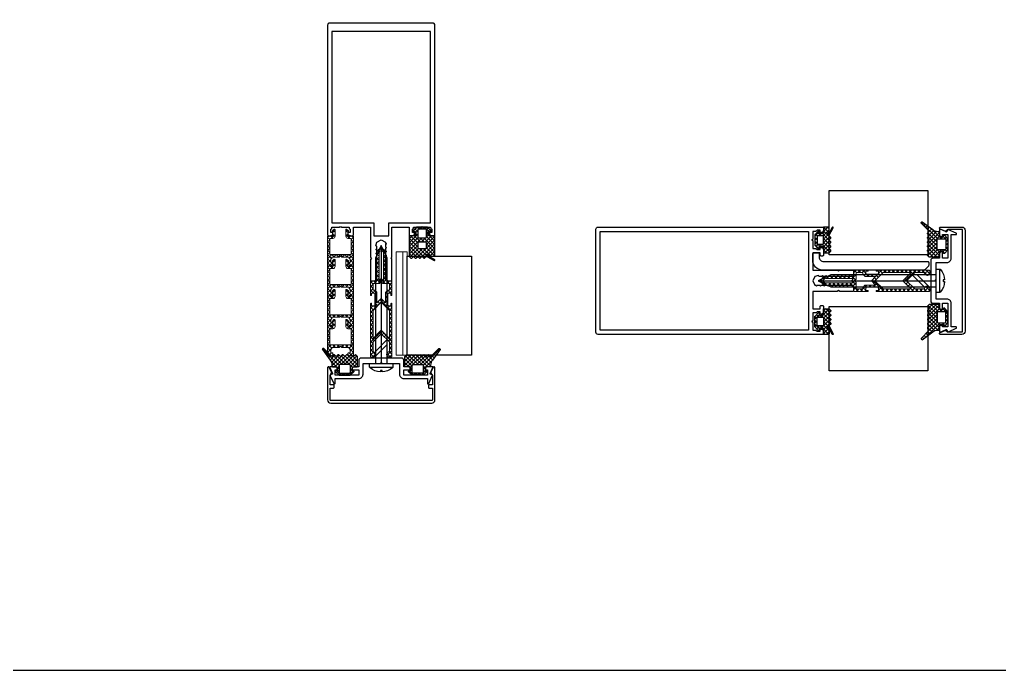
# Model space of a CAD drawing. Header units: millimetres. Extents: x 1744 to 18744, y -2272 to 2782.
# Drawn here: x 12614.2 to 13070.7, y -2272 to -1969 of the extents above; entities that cross this region are included whole.
import ezdxf

# ---------------------------------------------------------------- set-up
doc = ezdxf.new("R2010")
doc.units = ezdxf.units.MM
doc.layers.add('Steklopaket', color=5, linetype='Continuous')
for name, color, linetype, lineweight in [('Подкладки', 1, 'Continuous', 20), ('Уплотнители', 1, 'Continuous', 20), ('Штриховка', 1, 'Continuous', 5)]:
    doc.layers.add(name, color=color, linetype=linetype, lineweight=lineweight)

# ---------------------------------------------------------------- blocks, each defined once
blk = doc.blocks.new('КП45548')
at = {"color": 146, "true_color": 0x105689}
blk.add_lwpolyline([(-25, 21.5, 0.414214), (-24.5, 21), (-23.57, 21, 0.116434), (-23.44, 21.03), (-22.67, 21.42, 0.284079), (-22.5, 21.69), (-22.5, 22.2, 0.414214), (-22.8, 22.5), (-23.5, 22.5), (-23.5, 24), (-23.09, 24.41, 0.198912), (-23, 24.62), (-23, 25), (-19.44, 25, 0.284079), (-19.17, 25.17), (-19, 25.5), (-18.83, 25.17, 0.284079), (-18.56, 25), (-15, 25), (-15, 24.62, 0.198912), (-14.91, 24.41), (-14.5, 24), (-14.5, 22.5), (-15.2, 22.5, 0.414214), (-15.5, 22.2), (-15.5, 21.69, 0.284079), (-15.33, 21.42), (-14.56, 21.03, 0.116434), (-14.43, 21), (-13.5, 21, 0.414214), (-13, 21.5), (-13, 25), (-5, 25), (-5, 11.12, 0.198912), (-4.91, 10.91), (-4.5, 10.5), (-4.91, 10.09, 0.198912), (-5, 9.88), (-5, 0.5, 0.414214), (-4.5, 0), (-3.12, 0, 0.198912), (-2.91, 0.09), (-2.09, 0.91, 0.198912), (-2, 1.12), (-2, 1.46, 0.284079), (-2.17, 1.73), (-2.5, 1.9), (-2.17, 2.07, 0.284079), (-2, 2.34), (-2, 3.26, 0.284079), (-2.17, 3.53), (-2.5, 3.7), (-2.17, 3.87, 0.284079), (-2, 4.14), (-2, 5.06, 0.284079), (-2.17, 5.33), (-2.5, 5.5), (-2.17, 5.67, 0.284079), (-2, 5.94), (-2, 6.86, 0.284079), (-2.17, 7.13), (-2.5, 7.3), (-2.17, 7.47, 0.284079), (-2, 7.74), (-2, 8.66, 0.284079), (-2.17, 8.93), (-2.5, 9.1), (-2.17, 9.27, 0.284079), (-2, 9.54), (-2, 10.46, 0.284079), (-2.17, 10.73), (-2.5, 10.9), (-2.17, 11.07, 0.284079), (-2, 11.34), (-2, 12.26, 0.284079), (-2.17, 12.53), (-2.5, 12.7), (-2.17, 12.87, 0.284079), (-2, 13.14), (-2, 14.06, 0.284079), (-2.17, 14.33), (-2.5, 14.5), (-2.17, 14.67, 0.284079), (-2, 14.94), (-2, 15.86, 0.284079), (-2.17, 16.13), (-2.5, 16.3), (-2, 18), (0, 19), (2, 18), (2, 17.64, 0.284079), (2.17, 17.37), (2.5, 17.2), (2.17, 17.03, 0.284079), (2, 16.76), (2, 15.84, 0.284079), (2.17, 15.57), (2.5, 15.4), (2.17, 15.23, 0.284079), (2, 14.96), (2, 14.04, 0.284079), (2.17, 13.77), (2.5, 13.6), (2.17, 13.43, 0.284079), (2, 13.16), (2, 12.24, 0.284079), (2.17, 11.97), (2.5, 11.8), (2.17, 11.63, 0.284079), (2, 11.36), (2, 10.44, 0.284079), (2.17, 10.17), (2.5, 10), (2.17, 9.83, 0.284079), (2, 9.56), (2, 8.64, 0.284079), (2.17, 8.37), (2.5, 8.2), (2.17, 8.03, 0.284079), (2, 7.76), (2, 6.84, 0.284079), (2.17, 6.57), (2.5, 6.4), (2.17, 6.23, 0.284079), (2, 5.96), (2, 5.04, 0.284079), (2.17, 4.77), (2.5, 4.6), (2.17, 4.43, 0.284079), (2, 4.16), (2, 3.24, 0.284079), (2.17, 2.97), (2.5, 2.8), (2.17, 2.63, 0.284079), (2, 2.36), (2, 1.12, 0.198912), (2.09, 0.91), (2.91, 0.09, 0.198912), (3.12, 0), (4.5, 0, 0.414214), (5, 0.5), (5, 9.88, 0.198912), (4.91, 10.09), (4.5, 10.5), (4.91, 10.91, 0.198912), (5, 11.12), (5, 25), (13, 25), (13, 21.5, 0.414214), (13.5, 21), (14.43, 21, 0.116434), (14.56, 21.03), (15.33, 21.42, 0.284079), (15.5, 21.69), (15.5, 22.2, 0.414214), (15.2, 22.5), (14.5, 22.5), (14.5, 24), (14.91, 24.41, 0.198912), (15, 24.62), (15, 25), (18.56, 25, 0.284079), (18.83, 25.17), (19, 25.5), (19.17, 25.17, 0.284079), (19.44, 25), (23, 25), (23, 24.62, 0.198912), (23.09, 24.41), (23.5, 24), (23.5, 22.5), (22.8, 22.5, 0.414214), (22.5, 22.2), (22.5, 21.69, 0.284079), (22.67, 21.42), (23.44, 21.03, 0.116434), (23.57, 21), (24.5, 21, 0.414214), (25, 21.5), (25, 119, 0.414214), (24, 120), (-24, 120, 0.414214), (-25, 119)], format="xyb", close=True, dxfattribs=at)
blk.add_lwpolyline([(-3.5, 27), (-3.5, 21), (3.5, 21), (3.5, 27), (23, 27), (23, 116), (-23, 116), (-23, 27)], close=True, dxfattribs=at)
blk = doc.blocks.new('ТПУ-6002')
at = {"true_color": 0xafd9aa}
h = blk.add_hatch(dxfattribs=at)
h.set_pattern_fill('ANSI37', color=9, scale=10, angle=180, style=0)
h.set_pattern_definition([(225, (359.6389, 110.4286), (0.8838835, -0.8838835), []), (315, (359.6389, 110.4286), (0.8838835, 0.8838835), [])])
edge = h.paths.add_edge_path(flags=16)
edge.add_line((1.75, -1), (-1.75, -1))
edge.add_arc((-1.75, -1.25), 0.25, 90, 180)
edge.add_line((-2, -1.25), (-2, -4.75))
edge.add_arc((-1.75, -4.75), 0.25, 180, 270)
edge.add_line((-1.75, -5), (1.75, -5))
edge.add_arc((1.75, -4.75), 0.25, 270, 360)
edge.add_line((2, -4.75), (2, -1.25))
edge.add_arc((1.75, -1.25), 0.25, 0, 90)
edge = h.paths.add_edge_path()
edge.add_line((2.37, -12.66), (4.04, -13.57))
edge.add_arc((4.16, -13.35), 0.25, 241.5196, 270)
edge.add_line((4.16, -13.6), (5.75, -13.6))
edge.add_arc((5.75, -13.35), 0.25, 270, 360)
edge.add_line((6, -13.35), (6, -4.25))
edge.add_arc((5.75, -4.25), 0.25, 0, 90)
edge.add_line((5.75, -4), (3.25, -4))
edge.add_arc((3.25, -3.75), 0.25, 180, 270, ccw=False)
edge.add_line((3, -3.75), (3, -2.25))
edge.add_arc((3.25, -2.25), 0.25, 90, 180, ccw=False)
edge.add_line((3.25, -2), (3.9, -2))
edge.add_arc((3.9, -1.75), 0.25, 270, 405.0646)
edge.add_line((4.08, -1.57), (2.57, -0.07))
edge.add_arc((2.4, -0.25), 0.25, 45.0646, 90)
edge.add_line((2.4, 0), (-2.4, 0))
edge.add_arc((-2.4, -0.25), 0.25, 90, 134.9354)
edge.add_line((-2.57, -0.07), (-4.08, -1.57))
edge.add_arc((-3.9, -1.75), 0.25, 134.9354, 270)
edge.add_line((-3.9, -2), (-3.25, -2))
edge.add_arc((-3.25, -2.25), 0.25, 0, 90, ccw=False)
edge.add_line((-3, -2.25), (-3, -3.75))
edge.add_arc((-3.25, -3.75), 0.25, -90, 0, ccw=False)
edge.add_line((-3.25, -4), (-5.75, -4))
edge.add_arc((-5.75, -4.25), 0.25, 90, 180)
edge.add_line((-6, -4.25), (-6, -13.5))
edge.add_arc((-5.75, -13.5), 0.25, 180, 225)
edge.add_line((-5.93, -13.67), (-5.18, -14.42))
edge.add_arc((-5, -14.25), 0.25, 225, 315)
edge.add_line((-4.82, -14.42), (-4.18, -13.78))
edge.add_arc((-4, -13.95), 0.25, 45, 135, ccw=False)
edge.add_line((-3.82, -13.78), (-3.18, -14.42))
edge.add_arc((-3, -14.25), 0.25, 225, 315)
edge.add_line((-2.82, -14.42), (-2.18, -13.78))
edge.add_arc((-2, -13.95), 0.25, 45, 135, ccw=False)
edge.add_line((-1.82, -13.78), (-1.18, -14.42))
edge.add_arc((-1, -14.25), 0.25, 225, 315)
edge.add_line((-0.82, -14.42), (-0.18, -13.78))
edge.add_arc((0, -13.95), 0.25, 45, 135, ccw=False)
edge.add_line((0.18, -13.78), (0.82, -14.42))
edge.add_arc((1, -14.25), 0.25, 225, 315)
edge.add_line((1.18, -14.42), (1.87, -13.73))
edge.add_arc((2.04, -13.91), 0.25, 61.5196, 135, ccw=False)
edge.add_line((2.16, -13.69), (5.63, -15.57))
edge.add_arc((5.75, -15.35), 0.25, 241.5196, 421.5196)
edge.add_line((5.87, -15.13), (2.13, -13.1))
edge.add_arc((2.25, -12.88), 0.25, 61.5196, 241.5196, ccw=False)
edge = h.paths.add_edge_path(flags=16)
edge.add_line((1.75, -7), (-1.75, -7))
edge.add_arc((-1.75, -7.25), 0.25, 90, 180)
edge.add_line((-2, -7.25), (-2, -9.75))
edge.add_arc((-1.75, -9.75), 0.25, 180, 270)
edge.add_line((-1.75, -10), (1.75, -10))
edge.add_arc((1.75, -9.75), 0.25, 270, 360)
edge.add_line((2, -9.75), (2, -7.25))
edge.add_arc((1.75, -7.25), 0.25, 0, 90)
at = {"color": 9, "true_color": 0xafd9aa}
for points in [[(2.37, -12.66), (4.04, -13.57, 0.124913), (4.16, -13.6), (5.75, -13.6, 0.414214), (6, -13.35), (6, -4.25, 0.414214), (5.75, -4), (3.25, -4, -0.414214), (3, -3.75), (3, -2.25, -0.414214), (3.25, -2), (3.9, -2, 0.668587), (4.08, -1.57), (2.57, -0.07, 0.198619), (2.4, 0), (-2.4, 0, 0.198619), (-2.57, -0.07), (-4.08, -1.57, 0.668587), (-3.9, -2), (-3.25, -2, -0.414214), (-3, -2.25), (-3, -3.75, -0.414214), (-3.25, -4), (-5.75, -4, 0.414214), (-6, -4.25), (-6, -13.5, 0.198912), (-5.93, -13.67), (-5.18, -14.42, 0.414214), (-4.82, -14.42), (-4.18, -13.78, -0.414214), (-3.82, -13.78), (-3.18, -14.42, 0.414214), (-2.82, -14.42), (-2.18, -13.78, -0.414214), (-1.82, -13.78), (-1.18, -14.42, 0.414214), (-0.82, -14.42), (-0.18, -13.78, -0.414214), (0.18, -13.78), (0.82, -14.42, 0.414214), (1.18, -14.42), (1.87, -13.73, -0.332076), (2.16, -13.69), (5.63, -15.57, 1), (5.87, -15.13), (2.13, -13.1, -1)], [(1.75, -1), (-1.75, -1, 0.414214), (-2, -1.25), (-2, -4.75, 0.414214), (-1.75, -5), (1.75, -5, 0.414214), (2, -4.75), (2, -1.25, 0.414214)], [(1.75, -7), (-1.75, -7, 0.414214), (-2, -7.25), (-2, -9.75, 0.414214), (-1.75, -10), (1.75, -10, 0.414214), (2, -9.75), (2, -7.25, 0.414214)]]:
    blk.add_lwpolyline(points, format="xyb", close=True, dxfattribs=at)
blk = doc.blocks.new('КПС 575')
blk.add_lwpolyline([(-23.77, 3.16, 0.414214), (-23.63, 2.76), (-22.87, 2.41, -0.414214), (-22.73, 2.01), (-23.97, -0.66, 0.548619), (-23.7, -1.09), (-21.57, -1.09, 0.116434), (-21.44, -1.06), (-20.67, -0.67, 0.284079), (-20.5, -0.4), (-20.5, 0.11, 0.414214), (-20.8, 0.41), (-21.5, 0.41), (-21.5, 2.91), (-10.5, 2.91), (-10.5, 0.41), (-13.2, 0.41, 0.414214), (-13.5, 0.11), (-13.5, -0.4, 0.284079), (-13.33, -0.67), (-12.56, -1.06, 0.116434), (-12.43, -1.09), (-10.5, -1.09), (-10.5, -4.09, 0.414214), (-9.5, -5.09), (9.5, -5.09, 0.414214), (10.5, -4.09), (10.5, -1.09), (12.43, -1.09, 0.116434), (12.56, -1.06), (13.33, -0.67, 0.284079), (13.5, -0.4), (13.5, 0.11, 0.414214), (13.2, 0.41), (10.5, 0.41), (10.5, 2.91), (21.5, 2.91), (21.5, 0.41), (20.8, 0.41, 0.414214), (20.5, 0.11), (20.5, -0.4, 0.284079), (20.67, -0.67), (21.44, -1.06, 0.116434), (21.57, -1.09), (23.7, -1.09, 0.548619), (23.97, -0.66), (22.73, 2.01, -0.414214), (22.87, 2.41), (23.63, 2.76, 0.414214), (23.77, 3.16), (22.1, 6.74, 0.291473), (21.83, 6.91), (21.8, 6.91, 0.414214), (21.5, 6.61), (21.5, 4.41), (10.5, 4.41, 0.414214), (8.5, 2.41), (8.5, -2.59), (0.62, -2.59, 0.198912), (0.41, -2.68), (0, -3.09), (-0.41, -2.68, 0.198912), (-0.62, -2.59), (-8.5, -2.59), (-8.5, 2.41, 0.414214), (-10.5, 4.41), (-21.5, 4.41), (-21.5, 6.61, 0.414214), (-21.8, 6.91), (-21.83, 6.91, 0.291473), (-22.1, 6.74)], format="xyb", close=True)
blk = doc.blocks.new('ТПУ-007ММ')
at = {"true_color": 0xafd9aa}
h = blk.add_hatch(dxfattribs=at)
h.set_pattern_fill('ANSI37', color=9, scale=10, angle=180, style=0)
h.set_pattern_definition([(225, (-3851.0623, 2334.4012), (0.88388348, -0.88388348), []), (315, (-3851.0623, 2334.4012), (0.88388348, 0.88388348), [])])
edge = h.paths.add_edge_path(flags=16)
edge.add_line((2.1, -1), (-2.1, -1))
edge.add_arc((-2.1, -1.5), 0.5, 90, 180)
edge.add_line((-2.6, -1.5), (-2.6, -4.5))
edge.add_arc((-2.1, -4.5), 0.5, 180, 270)
edge.add_line((-2.1, -5), (2.1, -5))
edge.add_arc((2.1, -4.5), 0.5, 270, 360)
edge.add_line((2.6, -4.5), (2.6, -1.5))
edge.add_arc((2.1, -1.5), 0.5, 0, 90)
edge = h.paths.add_edge_path()
edge.add_arc((-3.85, -2.25), 0.25, 0, 90, ccw=False)
edge.add_line((-3.6, -2.25), (-3.6, -3.75))
edge.add_arc((-3.85, -3.75), 0.25, -90, 0, ccw=False)
edge.add_line((-3.85, -4), (-5.75, -4))
edge.add_arc((-5.75, -4.25), 0.25, 90, 180)
edge.add_line((-6, -4.25), (-6, -8.62))
edge.add_arc((-5.8, -8.62), 0.2, 180, 225)
edge.add_line((-5.94, -8.76), (-5.18, -9.53))
edge.add_arc((-5, -9.35), 0.25, 225, 315)
edge.add_line((-4.82, -9.53), (-4.18, -8.88))
edge.add_arc((-4, -9.06), 0.25, 45, 135, ccw=False)
edge.add_line((-3.82, -8.88), (-3.18, -9.53))
edge.add_arc((-3, -9.35), 0.25, 225, 315)
edge.add_line((-2.82, -9.53), (-2.18, -8.88))
edge.add_arc((-2, -9.06), 0.25, 45, 135, ccw=False)
edge.add_line((-1.82, -8.88), (-1.18, -9.53))
edge.add_arc((-1, -9.35), 0.25, 225, 315)
edge.add_line((-0.82, -9.53), (-0.18, -8.88))
edge.add_arc((0, -9.06), 0.25, 45, 135, ccw=False)
edge.add_line((0.18, -8.88), (0.82, -9.53))
edge.add_arc((1, -9.35), 0.25, 225, 315)
edge.add_line((1.18, -9.53), (1.82, -8.88))
edge.add_arc((2, -9.06), 0.25, 45, 135, ccw=False)
edge.add_line((2.18, -8.88), (2.82, -9.53))
edge.add_arc((3, -9.35), 0.25, 225, 315)
edge.add_line((3.18, -9.53), (3.82, -8.88))
edge.add_arc((4, -9.06), 0.25, 45, 135, ccw=False)
edge.add_line((4.18, -8.88), (4.82, -9.53))
edge.add_arc((5, -9.35), 0.25, 225, 315)
edge.add_line((5.18, -9.53), (5.82, -8.88))
edge.add_arc((6, -9.06), 0.25, 45, 135, ccw=False)
edge.add_line((6.18, -8.88), (9.82, -12.42))
edge.add_arc((10, -12.25), 0.25, 225, 315)
edge.add_line((10.18, -12.42), (10.39, -12.21))
edge.add_arc((10.21, -12.04), 0.25, 315, 380.2249)
edge.add_line((10.44, -11.95), (6.8, -7.06))
edge.add_arc((10, -4.67), 4, 180, 216.7605, ccw=False)
edge.add_line((6, -4.67), (6, -4.3))
edge.add_arc((5.7, -4.3), 0.3, 360, 450)
edge.add_line((5.7, -4), (3.85, -4))
edge.add_arc((3.85, -3.75), 0.25, 180, 270, ccw=False)
edge.add_line((3.6, -3.75), (3.6, -2.25))
edge.add_arc((3.85, -2.25), 0.25, 90, 180, ccw=False)
edge.add_line((3.85, -2), (4.1, -2))
edge.add_arc((4.1, -1.75), 0.25, 270, 405.0646)
edge.add_line((4.28, -1.57), (2.57, -0.07))
edge.add_arc((2.4, -0.25), 0.25, 45.0646, 90)
edge.add_line((2.4, 0), (-2.4, 0))
edge.add_arc((-2.4, -0.25), 0.25, 90, 134.9354)
edge.add_line((-2.57, -0.07), (-4.28, -1.57))
edge.add_arc((-4.1, -1.75), 0.25, 134.9354, 270)
edge.add_line((-4.1, -2), (-3.85, -2))
at = {"color": 9, "true_color": 0xafd9aa}
for points in [[(-3.85, -2, -0.414214), (-3.6, -2.25), (-3.6, -3.75, -0.414214), (-3.85, -4), (-5.75, -4, 0.414214), (-6, -4.25), (-6, -8.62, 0.198912), (-5.94, -8.76), (-5.18, -9.53, 0.414214), (-4.82, -9.53), (-4.18, -8.88, -0.414214), (-3.82, -8.88), (-3.18, -9.53, 0.414214), (-2.82, -9.53), (-2.18, -8.88, -0.414214), (-1.82, -8.88), (-1.18, -9.53, 0.414214), (-0.82, -9.53), (-0.18, -8.88, -0.414214), (0.18, -8.88), (0.82, -9.53, 0.414214), (1.18, -9.53), (1.82, -8.88, -0.414214), (2.18, -8.88), (2.82, -9.53, 0.414214), (3.18, -9.53), (3.82, -8.88, -0.414214), (4.18, -8.88), (4.82, -9.53, 0.414214), (5.18, -9.53), (5.82, -8.88, -0.414214), (6.18, -8.88), (9.82, -12.42, 0.414214), (10.18, -12.42), (10.39, -12.21, 0.292538), (10.44, -11.95), (6.8, -7.06, -0.161788), (6, -4.67), (6, -4.3, 0.414214), (5.7, -4), (3.85, -4, -0.414214), (3.6, -3.75), (3.6, -2.25, -0.414214), (3.85, -2), (4.1, -2, 0.668587), (4.28, -1.57), (2.57, -0.07, 0.198619), (2.4, 0), (-2.4, 0, 0.198619), (-2.57, -0.07), (-4.28, -1.57, 0.668587), (-4.1, -2)], [(2.1, -1), (-2.1, -1, 0.414214), (-2.6, -1.5), (-2.6, -4.5, 0.414214), (-2.1, -5), (2.1, -5, 0.414214), (2.6, -4.5), (2.6, -1.5, 0.414214)]]:
    blk.add_lwpolyline(points, format="xyb", close=True, dxfattribs=at)
blk = doc.blocks.new('КП45310')
at = {"color": 0}
blk.add_lwpolyline([(23.8, -4.26), (23.8, -8.78, -0.279739), (23.48, -9.31, 0.401559), (23.17, -10.23), (24.24, -12.52, 0.802585), (25, -12.36), (25, 2.74, 0.414214), (23.5, 4.24), (-23.5, 4.24, 0.414214), (-25, 2.74), (-25, -12.36, 0.802585), (-24.24, -12.52), (-23.17, -10.23, 0.401559), (-23.48, -9.31, -0.279739), (-23.8, -8.78), (-23.8, -4.26), (-22.3, -4.26, 0.414214), (-22, -3.96), (-22, -3.06, 0.414214), (-22.3, -2.76), (-23.8, -2.76), (-23.8, 2.74, -0.414214), (-23.5, 3.04), (23.5, 3.04, -0.414214), (23.8, 2.74), (23.8, -2.76), (22.3, -2.76, 0.414214), (22, -3.06), (22, -3.96, 0.414214), (22.3, -4.26)], format="xyb", close=True, dxfattribs=at)
blk = doc.blocks.new('ВС 5.5х55 А2 DIN7981')
for p, q in [((0, 0), (0, -55)), ((-5.4, -56.69), (5.4, -56.69))]:
    blk.add_line(p, q)
for points in [[(2.75, -55), (2.75, -5.9), (0, 0), (-2.75, -5.9), (-2.75, -55)], [(-2.75, -51.67), (2.75, -46.17), (2.75, -43.88), (-2.75, -49.38)]]:
    blk.add_lwpolyline(points, close=True)
blk.add_lwpolyline([(-0.39, -58.94, -0.161849), (-5.22, -57.08, -0.223888), (-5.4, -56.69), (-5.4, -55), (5.4, -55), (5.4, -56.69, -0.223888), (5.22, -57.08, -0.161849), (0.39, -58.94), (0.39, -58.24), (-0.39, -58.24)], format="xyb", close=True)
blk = doc.blocks.new('Т50-09')
at = {"layer": 'Штриховка', "lineweight": 5, "true_color": 0xf8991e}
h = blk.add_hatch(dxfattribs=at)
h.set_pattern_fill('ANSI37', color=30, scale=11.2, angle=90, style=0)
h.set_pattern_definition([(135, (-7178.6142, 4044.2835), (-0.9899495, -0.9899495), []), (225, (-7178.6142, 4044.2835), (0.9899495, -0.9899495), [])])
edge = h.paths.add_edge_path()
edge.add_arc((-19.7, 4.8), 0.2, 90, 180)
edge.add_line((-19.9, 4.8), (-19.9, 4.7))
edge.add_arc((-19.7, 4.7), 0.2, 180, 270)
edge.add_line((-19.7, 4.5), (-18.7, 4.5))
edge.add_line((-18.7, 4.5), (-18.7, 3.39))
edge.add_line((-18.7, 3.39), (-19.09, 3))
edge.add_line((-19.09, 3), (-24.31, 3))
edge.add_line((-24.31, 3), (-24.7, 3.39))
edge.add_line((-24.7, 3.39), (-24.7, 4.5))
edge.add_line((-24.7, 4.5), (-23.7, 4.5))
edge.add_arc((-23.7, 4.7), 0.2, 270, 360)
edge.add_line((-23.5, 4.7), (-23.5, 4.8))
edge.add_arc((-23.7, 4.8), 0.2, 0, 90)
edge.add_line((-23.7, 5), (-48.2, 5))
edge.add_arc((-48.2, 4.7), 0.3, 90, 180)
edge.add_line((-48.5, 4.7), (-48.5, 3.75))
edge.add_arc((-47.25, 3.75), 1.25, 180, 350.7182)
edge.add_arc((-45.72, 3.5), 0.3, 90, 170.7182, ccw=False)
edge.add_line((-45.72, 3.8), (-41.5, 3.8))
edge.add_line((-41.5, 3.8), (-37.7, 0))
edge.add_line((-37.7, 0), (-41.5, -3.8))
edge.add_line((-41.5, -3.8), (-45.72, -3.8))
edge.add_arc((-45.72, -3.5), 0.3, 189.2818, 270, ccw=False)
edge.add_arc((-47.25, -3.75), 1.25, 9.2818, 180)
edge.add_line((-48.5, -3.75), (-48.5, -4.7))
edge.add_arc((-48.2, -4.7), 0.3, 180, 270)
edge.add_line((-48.2, -5), (-23.7, -5))
edge.add_arc((-23.7, -4.8), 0.2, 270, 360)
edge.add_line((-23.5, -4.8), (-23.5, -4.7))
edge.add_arc((-23.7, -4.7), 0.2, 0, 90)
edge.add_line((-23.7, -4.5), (-24.7, -4.5))
edge.add_line((-24.7, -4.5), (-24.7, -3.39))
edge.add_line((-24.7, -3.39), (-24.31, -3))
edge.add_line((-24.31, -3), (-19.09, -3))
edge.add_line((-19.09, -3), (-18.7, -3.39))
edge.add_line((-18.7, -3.39), (-18.7, -4.5))
edge.add_line((-18.7, -4.5), (-19.7, -4.5))
edge.add_arc((-19.7, -4.7), 0.2, 90, 180)
edge.add_line((-19.9, -4.7), (-19.9, -4.8))
edge.add_arc((-19.7, -4.8), 0.2, 180, 270)
edge.add_line((-19.7, -5), (-13.3, -5))
edge.add_arc((-13.3, -4.7), 0.3, 270, 360)
edge.add_line((-13, -4.7), (-13, -2.3))
edge.add_arc((-12.7, -2.3), 0.3, 90, 180, ccw=False)
edge.add_line((-12.7, -2), (-6.2, -2))
edge.add_arc((-6, -2), 0.2, 180, 360)
edge.add_line((-5.8, -2), (0, -2))
edge.add_arc((0, 0), 2, 270, 450)
edge.add_line((0, 2), (-5.8, 2))
edge.add_arc((-6, 2), 0.2, 0, 180)
edge.add_line((-6.2, 2), (-12.7, 2))
edge.add_arc((-12.7, 2.3), 0.3, 180, 270, ccw=False)
edge.add_line((-13, 2.3), (-13, 4.7))
edge.add_arc((-13.3, 4.7), 0.3, 0, 90)
edge.add_line((-13.3, 5), (-19.7, 5))
edge = h.paths.add_edge_path(flags=16)
edge.add_line((-14.2, 3.8), (-17.4, 3.8))
edge.add_line((-17.4, 3.8), (-17.4, 3.12))
edge.add_arc((-17.7, 3.12), 0.3, 315, 360, ccw=False)
edge.add_line((-17.49, 2.91), (-18.31, 2.09))
edge.add_arc((-18.52, 2.3), 0.3, 270, 315, ccw=False)
edge.add_line((-18.52, 2), (-23.31, 2))
edge.add_line((-23.31, 2), (-21.31, 0))
edge.add_line((-21.31, 0), (-23.31, -2))
edge.add_line((-23.31, -2), (-18.52, -2))
edge.add_arc((-18.52, -2.3), 0.3, 45, 90, ccw=False)
edge.add_line((-18.31, -2.09), (-17.49, -2.91))
edge.add_arc((-17.7, -3.12), 0.3, 0, 45, ccw=False)
edge.add_line((-17.4, -3.12), (-17.4, -3.8))
edge.add_line((-17.4, -3.8), (-14.2, -3.8))
edge.add_line((-14.2, -3.8), (-14.2, -0.79))
edge.add_line((-14.2, -0.79), (-13.41, 0))
edge.add_line((-13.41, 0), (-14.2, 0.79))
edge.add_line((-14.2, 0.79), (-14.2, 3.8))
edge = h.paths.add_edge_path(flags=16)
edge.add_line((-12, 0), (-13, -1))
edge.add_line((-13, -1), (0, -1))
edge.add_arc((0, 0), 1, 270, 450)
edge.add_line((0, 1), (-13, 1))
edge.add_line((-13, 1), (-12, 0))
h.paths.add_polyline_path([(-39.8, 3.8), (-36, 0), (-39.8, -3.8), (-26.8, -3.8), (-23, 0), (-26.8, 3.8)], flags=16)
at = {"layer": 'Уплотнители', "color": 30, "true_color": 0xf8991e}
for points in [[(-19.7, 5, 0.414214), (-19.9, 4.8), (-19.9, 4.7, 0.414214), (-19.7, 4.5), (-18.7, 4.5), (-18.7, 3.39), (-19.09, 3), (-24.31, 3), (-24.7, 3.39), (-24.7, 4.5), (-23.7, 4.5, 0.414214), (-23.5, 4.7), (-23.5, 4.8, 0.414214), (-23.7, 5), (-48.2, 5, 0.414214), (-48.5, 4.7), (-48.5, 3.75, 0.922113), (-46.02, 3.55, -0.367523), (-45.72, 3.8), (-41.5, 3.8), (-37.7, 0), (-41.5, -3.8), (-45.72, -3.8, -0.367523), (-46.02, -3.55, 0.922113), (-48.5, -3.75), (-48.5, -4.7, 0.414214), (-48.2, -5), (-23.7, -5, 0.414214), (-23.5, -4.8), (-23.5, -4.7, 0.414214), (-23.7, -4.5), (-24.7, -4.5), (-24.7, -3.39), (-24.31, -3), (-19.09, -3), (-18.7, -3.39), (-18.7, -4.5), (-19.7, -4.5, 0.414214), (-19.9, -4.7), (-19.9, -4.8, 0.414214), (-19.7, -5), (-13.3, -5, 0.414214), (-13, -4.7), (-13, -2.3, -0.414214), (-12.7, -2), (-6.2, -2, 1), (-5.8, -2), (0, -2, 1), (0, 2), (-5.8, 2, 1), (-6.2, 2), (-12.7, 2, -0.414214), (-13, 2.3), (-13, 4.7, 0.414214), (-13.3, 5)], [(-14.2, 3.8), (-17.4, 3.8), (-17.4, 3.12, -0.198912), (-17.49, 2.91), (-18.31, 2.09, -0.198912), (-18.52, 2), (-23.31, 2), (-21.31, 0), (-23.31, -2), (-18.52, -2, -0.198912), (-18.31, -2.09), (-17.49, -2.91, -0.198912), (-17.4, -3.12), (-17.4, -3.8), (-14.2, -3.8), (-14.2, -0.79), (-13.41, 0), (-14.2, 0.79)], [(-12, 0), (-13, -1), (0, -1, 1), (0, 1), (-13, 1), (-12, 0)]]:
    blk.add_lwpolyline(points, format="xyb", close=True, dxfattribs=at)
blk.add_lwpolyline([(-39.8, 3.8), (-36, 0), (-39.8, -3.8), (-26.8, -3.8), (-23, 0), (-26.8, 3.8)], close=True, dxfattribs=at)
blk = doc.blocks.new('Т50-06')
at = {"layer": 'Штриховка', "lineweight": 5}
h = blk.add_hatch(dxfattribs=at)
h.set_pattern_fill('ANSI37', color=256, scale=11.2, angle=90, style=0)
h.set_pattern_definition([(135, (-11417.5478, 3829.3933), (-0.9899495, -0.9899495), []), (225, (-11417.5478, 3829.3933), (0.9899495, -0.9899495), [])])
edge = h.paths.add_edge_path()
edge.add_line((2.81, 0), (3.22, -0.41))
edge.add_arc((3.01, -0.62), 0.3, 0, 45, ccw=False)
edge.add_line((3.31, -0.62), (3.31, -4))
edge.add_line((3.31, -4), (3.68, -4))
edge.add_arc((3.68, -4.3), 0.3, 45, 90, ccw=False)
edge.add_line((3.9, -4.09), (4.31, -4.5))
edge.add_line((4.31, -4.5), (5.81, -4.5))
edge.add_line((5.81, -4.5), (5.81, -3.8))
edge.add_arc((6.11, -3.8), 0.3, 90, 180, ccw=False)
edge.add_line((6.11, -3.5), (6.62, -3.5))
edge.add_arc((6.62, -3.8), 0.3, 26.5651, 90, ccw=False)
edge.add_line((6.89, -3.67), (7.28, -4.44))
edge.add_arc((7.01, -4.57), 0.3, 0, 26.5651, ccw=False)
edge.add_line((7.31, -4.57), (7.31, -6))
edge.add_line((7.31, -6), (-6.69, -6))
edge.add_line((-6.69, -6), (-6.69, -5.1))
edge.add_arc((-6.39, -5.1), 0.3, 90, 180, ccw=False)
edge.add_line((-6.39, -4.8), (-6.39, -3.5))
edge.add_line((-6.39, -3.5), (-8.29, -3.5))
edge.add_line((-8.29, -3.5), (-8.5, -3.71))
edge.add_arc((-8.72, -3.5), 0.3, 225, 315, ccw=False)
edge.add_line((-8.93, -3.71), (-9.6, -3.04))
edge.add_arc((-9.37, -2.82), 0.317, 90, 225, ccw=False)
edge.add_line((-9.37, -2.5), (-6.39, -2.5))
edge.add_arc((-6.39, -3.5), 1, 0, 90, ccw=False)
edge.add_line((-5.39, -3.5), (-5.39, -5))
edge.add_line((-5.39, -5), (2.11, -5))
edge.add_line((2.11, -5), (2.11, 5))
edge.add_line((2.11, 5), (-5.39, 5))
edge.add_line((-5.39, 5), (-5.39, 3.5))
edge.add_arc((-6.39, 3.5), 1, -90, 0, ccw=False)
edge.add_line((-6.39, 2.5), (-9.37, 2.5))
edge.add_arc((-9.37, 2.82), 0.317, 135, 270, ccw=False)
edge.add_line((-9.6, 3.04), (-8.93, 3.71))
edge.add_arc((-8.72, 3.5), 0.3, 45, 135, ccw=False)
edge.add_line((-8.5, 3.71), (-8.29, 3.5))
edge.add_line((-8.29, 3.5), (-6.39, 3.5))
edge.add_line((-6.39, 3.5), (-6.39, 4.8))
edge.add_arc((-6.39, 5.1), 0.3, 180, 270, ccw=False)
edge.add_line((-6.69, 5.1), (-6.69, 6))
edge.add_line((-6.69, 6), (7.31, 6))
edge.add_line((7.31, 6), (7.31, 4.57))
edge.add_arc((7.01, 4.57), 0.3, -26.5651, 0, ccw=False)
edge.add_line((7.28, 4.44), (6.89, 3.67))
edge.add_arc((6.62, 3.8), 0.3, 270, 333.4349, ccw=False)
edge.add_line((6.62, 3.5), (6.11, 3.5))
edge.add_arc((6.11, 3.8), 0.3, 180, 270, ccw=False)
edge.add_line((5.81, 3.8), (5.81, 4.5))
edge.add_line((5.81, 4.5), (4.31, 4.5))
edge.add_line((4.31, 4.5), (3.9, 4.09))
edge.add_arc((3.68, 4.3), 0.3, 270, 315, ccw=False)
edge.add_line((3.68, 4), (3.31, 4))
edge.add_line((3.31, 4), (3.31, 0.62))
edge.add_arc((3.01, 0.62), 0.3, 315, 360, ccw=False)
edge.add_line((3.22, 0.41), (2.81, 0))
at = {"layer": 'Уплотнители'}
blk.add_lwpolyline([(2.81, 0), (3.22, -0.41, -0.198912), (3.31, -0.62), (3.31, -4), (3.68, -4, -0.198912), (3.9, -4.09), (4.31, -4.5), (5.81, -4.5), (5.81, -3.8, -0.414214), (6.11, -3.5), (6.62, -3.5, -0.284079), (6.89, -3.67), (7.28, -4.44, -0.116434), (7.31, -4.57), (7.31, -6), (-6.69, -6), (-6.69, -5.1, -0.414214), (-6.39, -4.8), (-6.39, -3.5), (-8.29, -3.5), (-8.5, -3.71, -0.414214), (-8.93, -3.71), (-9.6, -3.04, -0.668179), (-9.37, -2.5), (-6.39, -2.5, -0.414214), (-5.39, -3.5), (-5.39, -5), (2.11, -5), (2.11, 5), (-5.39, 5), (-5.39, 3.5, -0.414214), (-6.39, 2.5), (-9.37, 2.5, -0.668179), (-9.6, 3.04), (-8.93, 3.71, -0.414214), (-8.5, 3.71), (-8.29, 3.5), (-6.39, 3.5), (-6.39, 4.8, -0.414214), (-6.69, 5.1), (-6.69, 6), (7.31, 6), (7.31, 4.57, -0.116434), (7.28, 4.44), (6.89, 3.67, -0.284079), (6.62, 3.5), (6.11, 3.5, -0.414214), (5.81, 3.8), (5.81, 4.5), (4.31, 4.5), (3.9, 4.09, -0.198912), (3.68, 4), (3.31, 4), (3.31, 0.62, -0.198912), (3.22, 0.41), (2.81, 0)], format="xyb", dxfattribs=at)
blk = doc.blocks.new('КП45550')
at = {"color": 217, "true_color": 0x93278f}
blk.add_lwpolyline([(-5, 6.38, -0.198912), (-4.91, 6.59), (-4.5, 7), (-4.91, 7.41, -0.198912), (-5, 7.62), (-5, 19), (-13, 19), (-13, 15.5), (-12, 15.5, -0.414214), (-11.5, 15), (-11.5, 14.5, -0.414214), (-12, 14), (-14.43, 14, -0.116434), (-14.56, 14.03), (-15.33, 14.42, -0.284079), (-15.5, 14.69), (-15.5, 15.2, -0.414214), (-15.2, 15.5), (-14.5, 15.5), (-14.5, 17), (-14.91, 17.41, -0.198912), (-15, 17.62), (-15, 19), (-18.56, 19, -0.284079), (-18.83, 19.17), (-19, 19.5), (-19.17, 19.17, -0.284079), (-19.44, 19), (-23, 19), (-23, 17.62, -0.198912), (-23.09, 17.41), (-23.5, 17), (-23.5, 15.5), (-22.8, 15.5, -0.414214), (-22.5, 15.2), (-22.5, 14.69, -0.284079), (-22.67, 14.42), (-23.44, 14.03, -0.116434), (-23.57, 14), (-24.5, 14, -0.414214), (-25, 14.5), (-25, 119, -0.414214), (-24, 120), (24, 120, -0.414214), (25, 119), (25, 14.5, -0.414214), (24.5, 14), (23.57, 14, -0.116434), (23.44, 14.03), (22.67, 14.42, -0.284079), (22.5, 14.69), (22.5, 15.2, -0.414214), (22.8, 15.5), (23.5, 15.5), (23.5, 17), (23.09, 17.41, -0.198912), (23, 17.62), (23, 19), (19.44, 19, -0.284079), (19.17, 19.17), (19, 19.5), (18.83, 19.17, -0.284079), (18.56, 19), (15, 19), (15, 17.62, -0.198912), (14.91, 17.41), (14.5, 17), (14.5, 15.5), (15.2, 15.5, -0.414214), (15.5, 15.2), (15.5, 14.69, -0.284079), (15.33, 14.42), (14.56, 14.03, -0.116434), (14.43, 14), (12, 14, -0.414214), (11.5, 14.5), (11.5, 15, -0.414214), (12, 15.5), (13, 15.5), (13, 19), (5, 19), (5, 7.62, -0.198912), (4.91, 7.41), (4.5, 7), (4.91, 6.59, -0.198912), (5, 6.38), (5, 0.5, -0.414214), (4.5, 0), (3.12, 0, -0.198912), (2.91, 0.09), (2.09, 0.91, -0.198912), (2, 1.12), (2, 1.46, -0.284079), (2.17, 1.73), (2.5, 1.9), (2.17, 2.07, -0.284079), (2, 2.34), (2, 3.26, -0.284079), (2.17, 3.53), (2.5, 3.7), (2.17, 3.87, -0.284079), (2, 4.14), (2, 5.06, -0.284079), (2.17, 5.33), (2.5, 5.5), (2.17, 5.67, -0.284079), (2, 5.94), (2, 6.86, -0.284079), (2.17, 7.13), (2.5, 7.3), (2.17, 7.47, -0.284079), (2, 7.74), (2, 8.66, -0.284079), (2.17, 8.93), (2.5, 9.1), (2.17, 9.27, -0.284079), (2, 9.54), (2, 10.46, -0.284079), (2.17, 10.73), (2.5, 10.9), (2.17, 11.07, -0.284079), (2, 11.34), (2, 12.26, -0.284079), (2.17, 12.53), (2.5, 12.7), (2.17, 12.87, -0.284079), (2, 13.14), (2, 14.06, -0.284079), (2.17, 14.33), (2.5, 14.5), (2.17, 14.67, -0.284079), (2, 14.94), (2, 15.86, -0.284079), (2.17, 16.13), (2.5, 16.3), (2, 18), (0, 19), (-2, 18), (-2, 17.64, -0.284079), (-2.17, 17.37), (-2.5, 17.2), (-2.17, 17.03, -0.284079), (-2, 16.76), (-2, 15.84, -0.284079), (-2.17, 15.57), (-2.5, 15.4), (-2.17, 15.23, -0.284079), (-2, 14.96), (-2, 14.04, -0.284079), (-2.17, 13.77), (-2.5, 13.6), (-2.17, 13.43, -0.284079), (-2, 13.16), (-2, 12.24, -0.284079), (-2.17, 11.97), (-2.5, 11.8), (-2.17, 11.63, -0.284079), (-2, 11.36), (-2, 10.44, -0.284079), (-2.17, 10.17), (-2.5, 10), (-2.17, 9.83, -0.284079), (-2, 9.56), (-2, 8.64, -0.284079), (-2.17, 8.37), (-2.5, 8.2), (-2.17, 8.03, -0.284079), (-2, 7.76), (-2, 6.84, -0.284079), (-2.17, 6.57), (-2.5, 6.4), (-2.17, 6.23, -0.284079), (-2, 5.96), (-2, 5.04, -0.284079), (-2.17, 4.77), (-2.5, 4.6), (-2.17, 4.43, -0.284079), (-2, 4.16), (-2, 3.24, -0.284079), (-2.17, 2.97), (-2.5, 2.8), (-2.17, 2.63, -0.284079), (-2, 2.36), (-2, 1.12, -0.198912), (-2.09, 0.91), (-2.91, 0.09, -0.198912), (-3.12, 0), (-4.5, 0, -0.414214), (-5, 0.5)], format="xyb", close=True, dxfattribs=at)
blk.add_lwpolyline([(23, 21), (-23, 21), (-23, 118), (23, 118)], close=True, dxfattribs=at)
blk = doc.blocks.new('ТПУ-6001')
at = {"true_color": 0xafd9aa}
h = blk.add_hatch(dxfattribs=at)
h.set_pattern_fill('ANSI37', color=9, scale=10, angle=180, style=0)
h.set_pattern_definition([(225, (-3851.2058, 2316.4733), (0.88388348, -0.88388348), []), (315, (-3851.2058, 2316.4733), (0.88388348, 0.88388348), [])])
edge = h.paths.add_edge_path(flags=16)
edge.add_line((1.75, -1), (-1.75, -1))
edge.add_arc((-1.75, -1.25), 0.25, 90, 180)
edge.add_line((-2, -1.25), (-2, -3.75))
edge.add_arc((-1.75, -3.75), 0.25, 180, 270)
edge.add_line((-1.75, -4), (1.75, -4))
edge.add_arc((1.75, -3.75), 0.25, 270, 360)
edge.add_line((2, -3.75), (2, -1.25))
edge.add_arc((1.75, -1.25), 0.25, 0, 90)
edge = h.paths.add_edge_path()
edge.add_line((2.37, -5.66), (4.04, -6.57))
edge.add_arc((4.16, -6.35), 0.25, 241.5196, 270)
edge.add_line((4.16, -6.6), (5.75, -6.6))
edge.add_arc((5.75, -6.35), 0.25, 270, 360)
edge.add_line((6, -6.35), (6, -4.25))
edge.add_arc((5.75, -4.25), 0.25, 0, 90)
edge.add_line((5.75, -4), (3.25, -4))
edge.add_arc((3.25, -3.75), 0.25, 180, 270, ccw=False)
edge.add_line((3, -3.75), (3, -2.25))
edge.add_arc((3.25, -2.25), 0.25, 90, 180, ccw=False)
edge.add_line((3.25, -2), (3.9, -2))
edge.add_arc((3.9, -1.75), 0.25, 270, 405.0646)
edge.add_line((4.08, -1.57), (2.57, -0.07))
edge.add_arc((2.4, -0.25), 0.25, 45.0646, 90)
edge.add_line((2.4, 0), (-2.4, 0))
edge.add_arc((-2.4, -0.25), 0.25, 90, 134.9354)
edge.add_line((-2.57, -0.07), (-4.08, -1.57))
edge.add_arc((-3.9, -1.75), 0.25, 134.9354, 270)
edge.add_line((-3.9, -2), (-3.25, -2))
edge.add_arc((-3.25, -2.25), 0.25, 0, 90, ccw=False)
edge.add_line((-3, -2.25), (-3, -3.75))
edge.add_arc((-3.25, -3.75), 0.25, -90, 0, ccw=False)
edge.add_line((-3.25, -4), (-5.75, -4))
edge.add_arc((-5.75, -4.25), 0.25, 90, 180)
edge.add_line((-6, -4.25), (-6, -6.5))
edge.add_arc((-5.75, -6.5), 0.25, 180, 225)
edge.add_line((-5.93, -6.67), (-5.18, -7.42))
edge.add_arc((-5, -7.25), 0.25, 225, 315)
edge.add_line((-4.82, -7.42), (-4.18, -6.78))
edge.add_arc((-4, -6.95), 0.25, 45, 135, ccw=False)
edge.add_line((-3.82, -6.78), (-3.18, -7.42))
edge.add_arc((-3, -7.25), 0.25, 225, 315)
edge.add_line((-2.82, -7.42), (-2.18, -6.78))
edge.add_arc((-2, -6.95), 0.25, 45, 135, ccw=False)
edge.add_line((-1.82, -6.78), (-1.18, -7.42))
edge.add_arc((-1, -7.25), 0.25, 225, 315)
edge.add_line((-0.82, -7.42), (-0.18, -6.78))
edge.add_arc((0, -6.95), 0.25, 45, 135, ccw=False)
edge.add_line((0.18, -6.78), (0.82, -7.42))
edge.add_arc((1, -7.25), 0.25, 225, 315)
edge.add_line((1.18, -7.42), (1.87, -6.73))
edge.add_arc((2.04, -6.91), 0.25, 61.5196, 135, ccw=False)
edge.add_line((2.16, -6.69), (5.63, -8.57))
edge.add_arc((5.75, -8.35), 0.25, 241.5196, 421.5196)
edge.add_line((5.87, -8.13), (2.13, -6.1))
edge.add_arc((2.25, -5.88), 0.25, 61.5196, 241.5196, ccw=False)
at = {"color": 9, "true_color": 0xafd9aa}
for points in [[(2.37, -5.66), (4.04, -6.57, 0.124913), (4.16, -6.6), (5.75, -6.6, 0.414214), (6, -6.35), (6, -4.25, 0.414214), (5.75, -4), (3.25, -4, -0.414214), (3, -3.75), (3, -2.25, -0.414214), (3.25, -2), (3.9, -2, 0.668587), (4.08, -1.57), (2.57, -0.07, 0.198619), (2.4, 0), (-2.4, 0, 0.198619), (-2.57, -0.07), (-4.08, -1.57, 0.668587), (-3.9, -2), (-3.25, -2, -0.414214), (-3, -2.25), (-3, -3.75, -0.414214), (-3.25, -4), (-5.75, -4, 0.414214), (-6, -4.25), (-6, -6.5, 0.198912), (-5.93, -6.67), (-5.18, -7.42, 0.414214), (-4.82, -7.42), (-4.18, -6.78, -0.414214), (-3.82, -6.78), (-3.18, -7.42, 0.414214), (-2.82, -7.42), (-2.18, -6.78, -0.414214), (-1.82, -6.78), (-1.18, -7.42, 0.414214), (-0.82, -7.42), (-0.18, -6.78, -0.414214), (0.18, -6.78), (0.82, -7.42, 0.414214), (1.18, -7.42), (1.87, -6.73, -0.332076), (2.16, -6.69), (5.63, -8.57, 1), (5.87, -8.13), (2.13, -6.1, -1)], [(1.75, -1), (-1.75, -1, 0.414214), (-2, -1.25), (-2, -3.75, 0.414214), (-1.75, -4), (1.75, -4, 0.414214), (2, -3.75), (2, -1.25, 0.414214)]]:
    blk.add_lwpolyline(points, format="xyb", close=True, dxfattribs=at)
blk = doc.blocks.new('КП45309')
at = {"color": 0}
blk.add_lwpolyline([(-23.5, 2.52), (23.5, 2.52, -0.414214), (25, 1.02), (25, -9.08, -0.802585), (24.24, -9.24), (23.17, -6.95, -0.401559), (23.48, -6.03, 0.279739), (23.8, -5.5), (23.8, 1.32), (-23.8, 1.32), (-23.8, -5.5, 0.279739), (-23.48, -6.03, -0.401559), (-23.17, -6.95), (-24.24, -9.24, -0.802585), (-25, -9.08), (-25, 1.02, -0.414214)], format="xyb", close=True, dxfattribs=at)
blk = doc.blocks.new('КПС 741')
at = {"color": 0}
blk.add_lwpolyline([(-50.29, -8), (-3, -8, 0.414214), (1.5, -3.5), (1.5, -0.5, 0.414214), (1, 0), (-1, 0, 0.414214), (-1.5, -0.5), (-1.5, -2, -0.414214), (-3.5, -4), (-52, -4, 0.414214), (-52.5, -4.5), (-52.5, -5.79, 0.198912), (-52.35, -6.15), (-50.65, -7.85, 0.198912)], format="xyb", close=True, dxfattribs=at)

msp = doc.modelspace()

# ---------------------------------------------------------------- linework, layer by layer
msp.add_lwpolyline([(12118.863, 2576.164), (13715.412, 2576.164), (13715.412, -2272.042), (12118.863, -2272.042)], close=True)
at = {"layer": 'Steklopaket'}
for points in [[(12991.296, -2078.64), (12991.296, -2048.64), (13037.296, -2048.64), (13037.296, -2078.64)], [(12794.696, -2079.24), (12824.696, -2079.24), (12824.696, -2125.24), (12794.696, -2125.24)], [(12991.296, -2132.64), (12991.296, -2102.64), (13037.296, -2102.64), (13037.296, -2132.64)]]:
    msp.add_lwpolyline(points, close=True, dxfattribs=at)
at = {"layer": 'Подкладки'}
for points in [[(12789.696, -2077.24), (12792.696, -2077.24), (12792.696, -2125.24), (12789.696, -2125.24)], [(12792.696, -2077.24), (12794.696, -2077.24), (12794.696, -2125.24), (12792.696, -2125.24)]]:
    msp.add_lwpolyline(points, close=True, dxfattribs=at)

# ---------------------------------------------------------------- block references
for name, p in [('КП45548', (12782.696, -2090.64)), ('ТПУ-6002', (12801.696, -2065.64)), ('ВС 5.5х55 А2 DIN7981', (12782.696, -2074.141))]:
    msp.add_blockref(name, p)
for name, p, rotation in [('Т50-06', (12763.696, -2076.332), 270), ('КП45550', (13002.696, -2090.64), 90), ('ТПУ-6001', (12984.696, -2071.64), 90), ('КПС 575', (13043.785, -2090.64), 270), ('КП45309', (13052.171, -2090.64), 270), ('Т50-09', (12782.696, -2077.64), 90), ('Т50-06', (12763.696, -2090.332), 270), ('ВС 5.5х55 А2 DIN7981', (12986.197, -2090.64), 90), ('Т50-09', (12989.696, -2090.64), 180), ('Т50-06', (12763.696, -2104.332), 270), ('ТПУ-007ММ', (13046.696, -2107.64), 270), ('Т50-06', (12763.696, -2118.332), 270), ('ТПУ-007ММ', (12765.696, -2134.64), 180), ('КПС 575', (12782.696, -2131.729), 180), ('КП45310', (12782.696, -2143.396), 180)]:
    msp.add_blockref(name, p, dxfattribs=dict(rotation=rotation))
at = {"xscale": -1}
for name, p, rotation in [('ТПУ-007ММ', (13046.696, -2073.64), 270), ('ТПУ-6001', (12984.696, -2109.64), 90), ('ТПУ-007ММ', (12799.696, -2134.64), 180)]:
    msp.add_blockref(name, p, dxfattribs=dict(at, rotation=rotation))
msp.add_blockref('КПС 741', (12985.226, -2077.64), dxfattribs=at)

doc.saveas('drawing.dxf')
